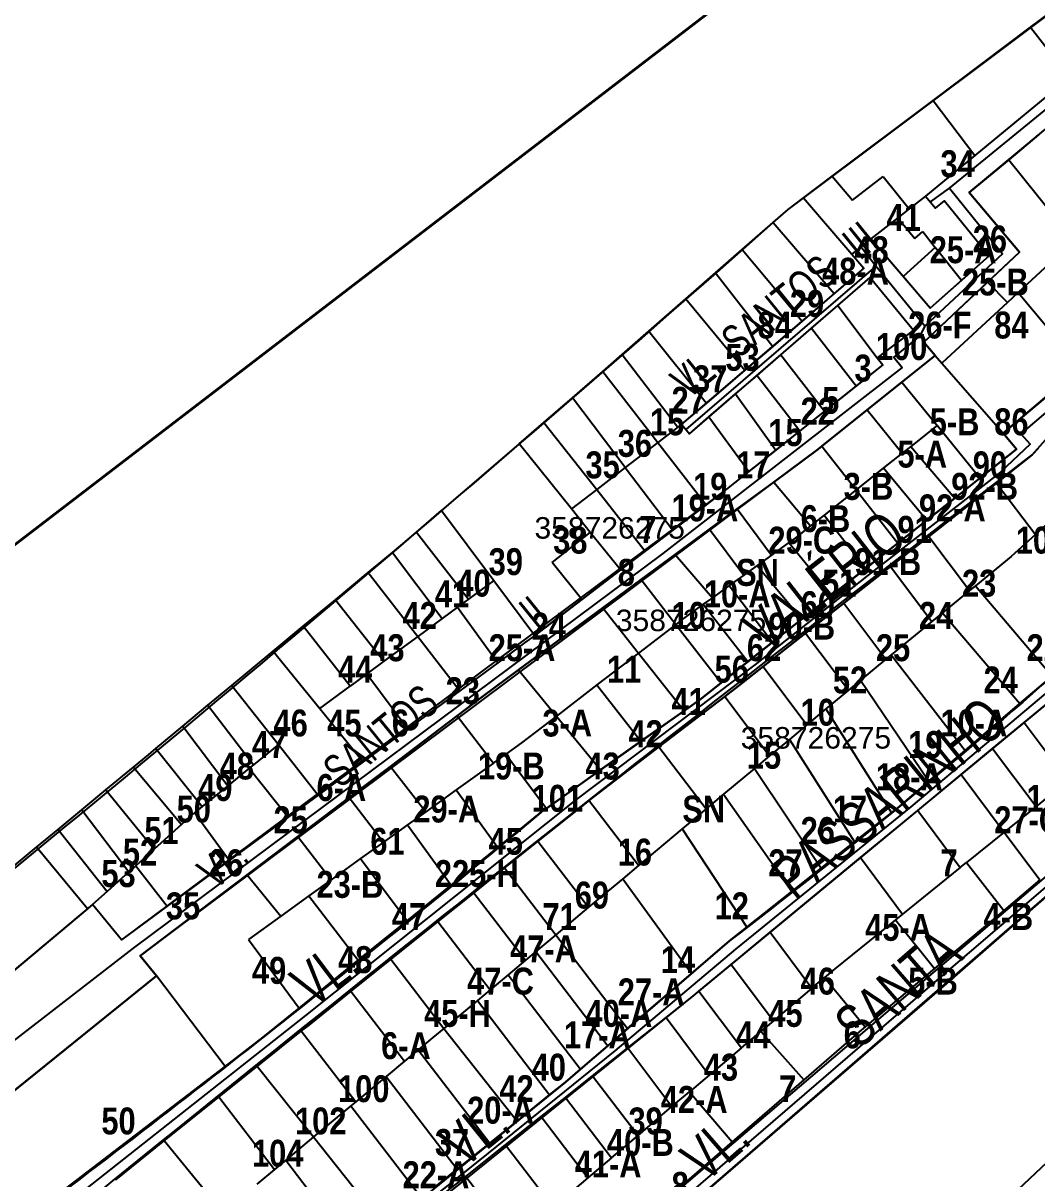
# Model space of a CAD drawing. Extents: x 199665 to 201826, y 4836581 to 4838476.
# Drawn here: x 199740.1 to 199834.4, y 4837286.8 to 4837394.3 of the extents above; entities that cross this region are included whole.
import ezdxf
from ezdxf.enums import TextEntityAlignment as Align

# ---------------------------------------------------------------- set-up
doc = ezdxf.new("R2010")
doc.units = 0
doc.header["$LTSCALE"] = 1.5
doc.header["$MEASUREMENT"] = 0
for name, color, linetype in [('CD-MALHA-LOTES', 40, 'CONTINUOUS'), ('CD_TXT_QUADRA', 7, 'CONTINUOUS'), ('LM-LIM-SETOR-FISCAL', 7, 'CONTINUOUS'), ('RU-QUADRAS', 6, 'CONTINUOUS'), ('SV-EIXO-RUA-PAV', 20, 'CONTINUOUS'), ('SV-RUA-PAVIM-S-GUIA-C-GUIA', 7, 'CONTINUOUS'), ('SV-TXT-RUA-N-PAV-S-GUIA-C-GUIA', 7, 'CONTINUOUS'), ('SV-TXT-RUA-PAV-S-GUIA-C-GUIA', 7, 'CONTINUOUS'), ('Th_NmrPort', 1, 'CONTINUOUS')]:
    doc.layers.add(name, color=color, linetype=linetype)
doc.styles.add('ARIAL', font='ARIAL.TTF')
doc.styles.add('MONOTXT', font='ARIAL.TTF', dxfattribs={"height": 0.2})
doc.styles.get("Standard").update_dxf_attribs({"font": 'swisscbo.ttf'})
doc.linetypes.add('Limite', pattern='A,20,-3,[130,ltypeshp.shx,S=6.35,R=0,X=0,Y=0],-3,20', length=46)

msp = doc.modelspace()

# ---------------------------------------------------------------- linework, layer by layer
at = {"layer": 'CD-MALHA-LOTES', "linetype": 'Continuous'}
for p, q in [((199833.8, 4837393.88), (199836.97, 4837396.26)), ((199824.75, 4837387.08), (199833.8, 4837393.88)), ((199833.8, 4837393.88), (199837.4, 4837389.22)), ((199837.4, 4837389.22), (199828.6, 4837381.96)), ((199815.36, 4837380.03), (199824.75, 4837387.08)), ((199824.75, 4837387.08), (199828.6, 4837381.96)), ((199831.76, 4837381.57), (199834.54, 4837383.88)), ((199828.6, 4837381.96), (199824.03, 4837378.19)), ((199828.09, 4837378.53), (199831.76, 4837381.57)), ((199831.76, 4837381.57), (199835.82, 4837376.5)), ((199812.69, 4837378.02), (199815.36, 4837380.03)), ((199815.36, 4837380.03), (199817.24, 4837377.81)), ((199817.24, 4837377.81), (199820.1, 4837380)), ((199820.1, 4837380), (199822.52, 4837377)), ((199811.25, 4837376.94), (199812.69, 4837378.02)), ((199812.69, 4837378.02), (199817.17, 4837372.8)), ((199824.03, 4837378.19), (199822.52, 4837377)), ((199824.03, 4837378.19), (199824.95, 4837377.06)), ((199824.95, 4837377.06), (199825.79, 4837377.76)), ((199825.79, 4837377.76), (199829.93, 4837372.62)), ((199832.75, 4837372.99), (199828.09, 4837378.53)), ((199809.86, 4837375.73), (199811.25, 4837376.94)), ((199822.52, 4837377), (199821.47, 4837376.18)), ((199807, 4837373.23), (199809.86, 4837375.73)), ((199809.86, 4837375.73), (199815.54, 4837369.12)), ((199821.47, 4837376.18), (199818.96, 4837374.21)), ((199821.47, 4837376.18), (199823.05, 4837374.25)), ((199823.05, 4837374.25), (199823.77, 4837374.9)), ((199823.77, 4837374.9), (199824.93, 4837373.42)), ((199818.96, 4837374.21), (199817.17, 4837372.8)), ((199821.94, 4837370.72), (199818.96, 4837374.21)), ((199824.93, 4837373.42), (199821.94, 4837370.72)), ((199827.37, 4837370.34), (199824.93, 4837373.42)), ((199804.51, 4837371.05), (199807, 4837373.23)), ((199807, 4837373.23), (199812.55, 4837366.55)), ((199817.17, 4837372.8), (199818.3, 4837371.48)), ((199829.93, 4837372.62), (199827.37, 4837370.34)), ((199829.79, 4837370.19), (199832.75, 4837372.99)), ((199836.77, 4837373.04), (199832.64, 4837369.22)), ((199818.3, 4837371.48), (199815.54, 4837369.12)), ((199801.76, 4837368.65), (199804.51, 4837371.05)), ((199804.51, 4837371.05), (199809.83, 4837364.22)), ((199815.87, 4837368.01), (199818.88, 4837370.61)), ((199818.88, 4837370.61), (199822.92, 4837365.73)), ((199824.46, 4837367.76), (199821.94, 4837370.72)), ((199823.86, 4837364.6), (199829.79, 4837370.19)), ((199827.37, 4837370.34), (199824.46, 4837367.76)), ((199829.79, 4837370.19), (199831.65, 4837368.31)), ((199815.54, 4837369.12), (199812.55, 4837366.55)), ((199831.65, 4837368.31), (199832.64, 4837369.22)), ((199832.64, 4837369.22), (199838.45, 4837362.24)), ((199798.32, 4837365.64), (199801.76, 4837368.65)), ((199801.76, 4837368.65), (199807.23, 4837362)), ((199813.44, 4837365.91), (199815.87, 4837368.01)), ((199815.87, 4837368.01), (199819.53, 4837363.14)), ((199831.65, 4837368.31), (199825.54, 4837362.67)), ((199812.55, 4837366.55), (199809.83, 4837364.22)), ((199810.59, 4837363.44), (199813.44, 4837365.91)), ((199813.44, 4837365.91), (199817.59, 4837360.54)), ((199795.83, 4837363.46), (199798.32, 4837365.64)), ((199798.32, 4837365.64), (199803.67, 4837358.94)), ((199822.92, 4837365.73), (199819.53, 4837363.14)), ((199809.83, 4837364.22), (199807.23, 4837362)), ((199824.94, 4837363.36), (199823.86, 4837364.6)), ((199794.02, 4837361.88), (199795.83, 4837363.46)), ((199795.83, 4837363.46), (199801.02, 4837356.71)), ((199808.38, 4837361.52), (199810.59, 4837363.44)), ((199810.59, 4837363.44), (199814.65, 4837358.2)), ((199819.53, 4837363.14), (199820.05, 4837362.5)), ((199821.83, 4837360.88), (199824.94, 4837363.36)), ((199824.94, 4837363.36), (199825.54, 4837362.67)), ((199825.54, 4837362.67), (199831.24, 4837356.16)), ((199791.21, 4837359.42), (199794.02, 4837361.88)), ((199794.02, 4837361.88), (199799.14, 4837355.27)), ((199807.23, 4837362), (199803.67, 4837358.94)), ((199806.37, 4837359.79), (199808.38, 4837361.52)), ((199808.38, 4837361.52), (199812.35, 4837356.36)), ((199820.05, 4837362.5), (199817.59, 4837360.54)), ((199838.45, 4837362.24), (199831.24, 4837356.16)), ((199817.59, 4837360.54), (199814.65, 4837358.2)), ((199818.62, 4837358.31), (199821.83, 4837360.88)), ((199821.83, 4837360.88), (199825.1, 4837356.86)), ((199788.56, 4837357.14), (199791.21, 4837359.42)), ((199796.12, 4837352.96), (199791.21, 4837359.42)), ((199803.9, 4837357.65), (199806.37, 4837359.79)), ((199806.37, 4837359.79), (199810.11, 4837354.58)), ((199803.67, 4837358.94), (199801.36, 4837356.97)), ((199814.4, 4837354.93), (199818.62, 4837358.31)), ((199818.62, 4837358.31), (199821.87, 4837354.3)), ((199802.1, 4837356.09), (199803.9, 4837357.65)), ((199803.9, 4837357.65), (199807.61, 4837352.59)), ((199814.65, 4837358.2), (199812.35, 4837356.36)), ((199786.26, 4837355.16), (199788.56, 4837357.14)), ((199788.56, 4837357.14), (199793.46, 4837350.92)), ((199801.02, 4837356.71), (199799.14, 4837355.27)), ((199801.36, 4837356.97), (199801.02, 4837356.71)), ((199801.36, 4837356.97), (199802.1, 4837356.09)), ((199812.35, 4837356.36), (199810.11, 4837354.58)), ((199825.1, 4837356.86), (199822.65, 4837354.92)), ((199829.08, 4837351.95), (199825.1, 4837356.86)), ((199831.24, 4837356.16), (199832.5, 4837354.65)), ((199786.26, 4837355.16), (199779.05, 4837348.96)), ((199791.11, 4837349.12), (199786.26, 4837355.16)), ((199799.14, 4837355.27), (199796.12, 4837352.96)), ((199799.14, 4837355.27), (199803.63, 4837349.48)), ((199810.11, 4837354.58), (199807.61, 4837352.59)), ((199809.92, 4837351.6), (199814.05, 4837354.65)), ((199814.05, 4837354.65), (199814.4, 4837354.93)), ((199814.4, 4837354.93), (199817.57, 4837350.88)), ((199821.87, 4837354.3), (199820.12, 4837352.91)), ((199822.65, 4837354.92), (199821.87, 4837354.3)), ((199822.65, 4837354.92), (199826.74, 4837350.1)), ((199832.5, 4837354.65), (199829.08, 4837351.95)), ((199830.64, 4837351.51), (199833.95, 4837354.12)), ((199833.95, 4837354.12), (199834.5, 4837354.73)), ((199796.12, 4837352.96), (199793.46, 4837350.92)), ((199796.12, 4837352.96), (199800.54, 4837347.13)), ((199820.12, 4837352.91), (199817.57, 4837350.88)), ((199820.12, 4837352.91), (199824.14, 4837348.05)), ((199807.61, 4837352.59), (199805.53, 4837350.93)), ((199829.08, 4837351.95), (199826.74, 4837350.1)), ((199793.46, 4837350.92), (199791.11, 4837349.12)), ((199793.46, 4837350.92), (199797.98, 4837345.18)), ((199805.53, 4837350.93), (199803.63, 4837349.48)), ((199806.52, 4837349.1), (199809.92, 4837351.6)), ((199809.92, 4837351.6), (199813.33, 4837347.52)), ((199817.57, 4837350.88), (199814.61, 4837348.53)), ((199817.57, 4837350.88), (199821.46, 4837345.93)), ((199824.33, 4837346.55), (199830.64, 4837351.51)), ((199830.64, 4837351.51), (199834.24, 4837346.74)), ((199826.74, 4837350.1), (199824.14, 4837348.05)), ((199776.71, 4837346.94), (199779.05, 4837348.96)), ((199779.05, 4837348.96), (199783.9, 4837342.45)), ((199792.87, 4837346.92), (199791.11, 4837349.12)), ((199803.63, 4837349.48), (199800.54, 4837347.13)), ((199803.95, 4837347.21), (199806.52, 4837349.1)), ((199806.52, 4837349.1), (199809.71, 4837344.8)), ((199813.33, 4837347.52), (199811.9, 4837346.38)), ((199814.61, 4837348.53), (199813.33, 4837347.52)), ((199814.61, 4837348.53), (199818.49, 4837343.58)), ((199824.14, 4837348.05), (199821.46, 4837345.93)), ((199834.24, 4837346.74), (199835.37, 4837347.74)), ((199775.27, 4837345.7), (199776.71, 4837346.94)), ((199776.71, 4837346.94), (199781.55, 4837340.72)), ((199789.32, 4837344.12), (199792.87, 4837346.92)), ((199795.68, 4837343.43), (199792.87, 4837346.92)), ((199800.54, 4837347.13), (199797.98, 4837345.18)), ((199800.77, 4837344.87), (199803.95, 4837347.21)), ((199803.95, 4837347.21), (199807.15, 4837342.96)), ((199820.76, 4837343.74), (199824.33, 4837346.55)), ((199824.33, 4837346.55), (199828.12, 4837341.52)), ((199834.24, 4837346.74), (199831.98, 4837344.69)), ((199774.48, 4837345.05), (199775.27, 4837345.7)), ((199811.32, 4837345.97), (199809.71, 4837344.8)), ((199811.9, 4837346.38), (199811.32, 4837345.97)), ((199811.32, 4837345.97), (199815.32, 4837341.08)), ((199821.46, 4837345.93), (199818.49, 4837343.58)), ((199772.23, 4837343.18), (199774.48, 4837345.05)), ((199774.48, 4837345.05), (199779.11, 4837338.93)), ((199797.98, 4837345.18), (199795.68, 4837343.43)), ((199797.6, 4837342.53), (199800.77, 4837344.87)), ((199800.77, 4837344.87), (199804.23, 4837340.85)), ((199809.71, 4837344.8), (199808.38, 4837343.84)), ((199831.98, 4837344.69), (199828.66, 4837341.96)), ((199792.07, 4837340.67), (199789.32, 4837344.12)), ((199795.68, 4837343.43), (199792.07, 4837340.67)), ((199808.38, 4837343.84), (199807.15, 4837342.96)), ((199808.38, 4837343.84), (199812.52, 4837338.86)), ((199818.49, 4837343.58), (199815.32, 4837341.08)), ((199816.43, 4837340.34), (199820.76, 4837343.74)), ((199820.76, 4837343.74), (199824.61, 4837338.63)), ((199769.19, 4837340.66), (199772.23, 4837343.18)), ((199772.23, 4837343.18), (199776.83, 4837337.25)), ((199783.9, 4837342.45), (199781.55, 4837340.72)), ((199783.9, 4837342.45), (199787.71, 4837337.35)), ((199794.03, 4837339.9), (199797.6, 4837342.53)), ((199797.6, 4837342.53), (199800.83, 4837338.37)), ((199807.15, 4837342.96), (199805.79, 4837341.98)), ((199805.79, 4837341.98), (199804.23, 4837340.85)), ((199805.79, 4837341.98), (199809.81, 4837336.72)), ((199815.32, 4837341.08), (199812.52, 4837338.86)), ((199828.12, 4837341.52), (199825.6, 4837339.45)), ((199828.66, 4837341.96), (199828.12, 4837341.52)), ((199828.66, 4837341.96), (199835.42, 4837333.98)), ((199766.19, 4837338.19), (199769.19, 4837340.66)), ((199769.19, 4837340.66), (199773.69, 4837334.94)), ((199781.55, 4837340.72), (199780.53, 4837339.97)), ((199787.71, 4837337.35), (199792.07, 4837340.67)), ((199803.37, 4837340.24), (199801.44, 4837338.85)), ((199804.23, 4837340.85), (199803.37, 4837340.24)), ((199803.37, 4837340.24), (199807.52, 4837334.92)), ((199812.87, 4837337.54), (199816.43, 4837340.34)), ((199816.43, 4837340.34), (199820.35, 4837335.13)), ((199779.11, 4837338.93), (199776.83, 4837337.25)), ((199780.53, 4837339.97), (199779.11, 4837338.93)), ((199780.53, 4837339.97), (199784.26, 4837334.79)), ((199786.2, 4837334.13), (199794.03, 4837339.9)), ((199794.03, 4837339.9), (199797.35, 4837335.7)), ((199825.6, 4837339.45), (199824.61, 4837338.63)), ((199825.6, 4837339.45), (199832.8, 4837331)), ((199763.4, 4837335.88), (199766.19, 4837338.19)), ((199770.56, 4837332.64), (199766.19, 4837338.19)), ((199800.83, 4837338.37), (199797.35, 4837335.7)), ((199801.44, 4837338.85), (199800.83, 4837338.37)), ((199800.83, 4837338.37), (199805.04, 4837332.95)), ((199812.52, 4837338.86), (199809.81, 4837336.72)), ((199824.61, 4837338.63), (199820.84, 4837335.53)), ((199776.83, 4837337.25), (199773.69, 4837334.94)), ((199776.83, 4837337.25), (199780.74, 4837332.2)), ((199787.71, 4837337.35), (199786.76, 4837336.64)), ((199808.93, 4837334.45), (199812.87, 4837337.54)), ((199812.87, 4837337.54), (199816.86, 4837332.25)), ((199759.56, 4837332.69), (199763.4, 4837335.88)), ((199763.4, 4837335.88), (199767.73, 4837330.55)), ((199786.76, 4837336.64), (199784.26, 4837334.79)), ((199797.35, 4837335.7), (199793.49, 4837332.74)), ((199797.35, 4837335.7), (199801.58, 4837330.34)), ((199809.81, 4837336.72), (199807.52, 4837334.92)), ((199773.69, 4837334.94), (199772.09, 4837333.76)), ((199784.26, 4837334.79), (199780.74, 4837332.2)), ((199807.52, 4837334.92), (199805.04, 4837332.95)), ((199820.35, 4837335.13), (199818, 4837333.19)), ((199820.84, 4837335.53), (199820.35, 4837335.13)), ((199820.84, 4837335.53), (199827.7, 4837326.64)), ((199772.09, 4837333.76), (199770.56, 4837332.64)), ((199772.09, 4837333.76), (199775.92, 4837328.65)), ((199782.82, 4837331.64), (199786.2, 4837334.13)), ((199786.2, 4837334.13), (199789.72, 4837329.84)), ((199806.62, 4837332.63), (199808.93, 4837334.45)), ((199808.93, 4837334.45), (199813, 4837329.04)), ((199835.79, 4837333.55), (199832.8, 4837331)), ((199757.33, 4837330.85), (199759.56, 4837332.69)), ((199759.56, 4837332.69), (199763.87, 4837327.2)), ((199767.73, 4837330.55), (199770.56, 4837332.64)), ((199793.49, 4837332.74), (199789.72, 4837329.84)), ((199793.49, 4837332.74), (199797.57, 4837327.5)), ((199805.04, 4837332.95), (199803.08, 4837331.4)), ((199805.36, 4837331.67), (199806.62, 4837332.63)), ((199818, 4837333.19), (199816.86, 4837332.25)), ((199818, 4837333.19), (199824.35, 4837323.78)), ((199780.74, 4837332.2), (199775.92, 4837328.65)), ((199780.5, 4837329.88), (199782.82, 4837331.64)), ((199799.23, 4837326.97), (199805.36, 4837331.67)), ((199803.08, 4837331.4), (199801.58, 4837330.34)), ((199805.36, 4837331.67), (199809.53, 4837326.14)), ((199816.86, 4837332.25), (199815.62, 4837331.23)), ((199754.99, 4837328.9), (199757.33, 4837330.85)), ((199757.33, 4837330.85), (199761.57, 4837325.32)), ((199767.73, 4837330.55), (199771.76, 4837325.59)), ((199801.58, 4837330.34), (199797.57, 4837327.5)), ((199814.76, 4837330.52), (199813, 4837329.04)), ((199815.62, 4837331.23), (199814.76, 4837330.52)), ((199814.76, 4837330.52), (199820.86, 4837320.84)), ((199832.8, 4837331), (199827.7, 4837326.64)), ((199833.19, 4837329.24), (199835.65, 4837331.26)), ((199774.28, 4837325.17), (199780.5, 4837329.88)), ((199780.5, 4837329.88), (199783.87, 4837325.47)), ((199789.72, 4837329.84), (199786.48, 4837327.35)), ((199789.72, 4837329.84), (199793.83, 4837324.84)), ((199830.27, 4837326.84), (199833.19, 4837329.24)), ((199833.19, 4837329.24), (199837.24, 4837323.83)), ((199752.47, 4837326.82), (199754.99, 4837328.9)), ((199754.99, 4837328.9), (199759.17, 4837323.37)), ((199775.92, 4837328.65), (199771.76, 4837325.59)), ((199813, 4837329.04), (199811.37, 4837327.68)), ((199763.87, 4837327.2), (199761.57, 4837325.32)), ((199763.87, 4837327.2), (199767.56, 4837322.49)), ((199786.48, 4837327.35), (199785.01, 4837326.29)), ((199797.57, 4837327.5), (199793.83, 4837324.84)), ((199811.37, 4837327.68), (199809.53, 4837326.14)), ((199811.37, 4837327.68), (199817.43, 4837318.14)), ((199750.39, 4837325.1), (199751.79, 4837326.25)), ((199751.79, 4837326.25), (199752.47, 4837326.82)), ((199752.47, 4837326.82), (199756.8, 4837321.43)), ((199783.87, 4837325.47), (199785.01, 4837326.29)), ((199785.01, 4837326.29), (199788.79, 4837321.26)), ((199792.72, 4837321.99), (199799.23, 4837326.97)), ((199799.23, 4837326.97), (199803.64, 4837321.22)), ((199809.53, 4837326.14), (199808.12, 4837324.96)), ((199827.7, 4837326.64), (199824.35, 4837323.78)), ((199827.33, 4837324.41), (199829.35, 4837326.08)), ((199829.35, 4837326.08), (199830.27, 4837326.84)), ((199830.27, 4837326.84), (199834.3, 4837321.45)), ((199747.84, 4837322.99), (199750.39, 4837325.1)), ((199750.39, 4837325.1), (199754.88, 4837319.77)), ((199761.16, 4837324.99), (199759.17, 4837323.37)), ((199761.57, 4837325.32), (199761.16, 4837324.99)), ((199761.16, 4837324.99), (199764.79, 4837320.45)), ((199771.76, 4837325.59), (199767.56, 4837322.49)), ((199770.44, 4837322.26), (199774.28, 4837325.17)), ((199774.28, 4837325.17), (199777.58, 4837320.95)), ((199783.87, 4837325.47), (199780.41, 4837322.99)), ((199808.12, 4837324.96), (199805.26, 4837322.57)), ((199808.12, 4837324.96), (199814.34, 4837315.69)), ((199793.83, 4837324.84), (199788.79, 4837321.26)), ((199823.3, 4837321.07), (199827.33, 4837324.41)), ((199827.33, 4837324.41), (199831.34, 4837319.05)), ((199745.61, 4837321.14), (199747.84, 4837322.99)), ((199747.84, 4837322.99), (199752.32, 4837317.46)), ((199759.17, 4837323.37), (199756.8, 4837321.43)), ((199780.41, 4837322.99), (199777.58, 4837320.95)), ((199780.41, 4837322.99), (199784.26, 4837317.62)), ((199824.35, 4837323.78), (199821.61, 4837321.44)), ((199836.56, 4837323.27), (199834.3, 4837321.45)), ((199767.56, 4837322.49), (199764.79, 4837320.45)), ((199765.68, 4837318.65), (199770.44, 4837322.26)), ((199770.44, 4837322.26), (199773.66, 4837318.13)), ((199787.99, 4837318.2), (199792.72, 4837321.99)), ((199797.35, 4837315.96), (199792.72, 4837321.99)), ((199805.26, 4837322.57), (199803.64, 4837321.22)), ((199805.26, 4837322.57), (199811.59, 4837313.52)), ((199743.4, 4837319.31), (199745.61, 4837321.14)), ((199745.61, 4837321.14), (199749.97, 4837315.35)), ((199756.09, 4837320.86), (199754.88, 4837319.77)), ((199756.8, 4837321.43), (199756.09, 4837320.86)), ((199759.3, 4837316.41), (199756.09, 4837320.86)), ((199777.58, 4837320.95), (199775.87, 4837319.72)), ((199788.49, 4837321.05), (199784.26, 4837317.62)), ((199788.79, 4837321.26), (199788.49, 4837321.05)), ((199803.64, 4837321.22), (199801.42, 4837319.36)), ((199820.86, 4837320.84), (199817.43, 4837318.14)), ((199817.98, 4837316.68), (199823.3, 4837321.07)), ((199821.61, 4837321.44), (199820.86, 4837320.84)), ((199823.3, 4837321.07), (199827.26, 4837315.76)), ((199834.3, 4837321.45), (199831.34, 4837319.05)), ((199754.88, 4837319.77), (199752.32, 4837317.46)), ((199764.79, 4837320.45), (199759.3, 4837316.41)), ((199775.87, 4837319.72), (199773.66, 4837318.13)), ((199775.87, 4837319.72), (199779.92, 4837314.12)), ((199741.4, 4837317.65), (199743.4, 4837319.31)), ((199743.4, 4837319.31), (199747.95, 4837313.53)), ((199760.97, 4837315.08), (199765.68, 4837318.65)), ((199765.68, 4837318.65), (199768.78, 4837314.62)), ((199801.42, 4837319.36), (199797.35, 4837315.96)), ((199801.42, 4837319.36), (199807.41, 4837310.22)), ((199831.34, 4837319.05), (199827.85, 4837316.24)), ((199831.34, 4837319.05), (199834.66, 4837314.61)), ((199721.09, 4837300.85), (199741.4, 4837317.65)), ((199746.13, 4837311.92), (199741.4, 4837317.65)), ((199752.32, 4837317.46), (199750.62, 4837315.93)), ((199773.66, 4837318.13), (199771.52, 4837316.59)), ((199784.26, 4837317.62), (199779.92, 4837314.12)), ((199784.9, 4837315.72), (199787.99, 4837318.2)), ((199787.99, 4837318.2), (199792.71, 4837312.07)), ((199817.43, 4837318.14), (199814.34, 4837315.69)), ((199759.3, 4837316.41), (199753.54, 4837312.17)), ((199771.52, 4837316.59), (199768.78, 4837314.62)), ((199771.52, 4837316.59), (199775.83, 4837310.8)), ((199809.59, 4837309.74), (199817.98, 4837316.68)), ((199817.98, 4837316.68), (199821.9, 4837311.43)), ((199749.97, 4837315.35), (199747.95, 4837313.53)), ((199750.62, 4837315.93), (199749.97, 4837315.35)), ((199750.62, 4837315.93), (199753.54, 4837312.17)), ((199782.04, 4837313.42), (199784.9, 4837315.72)), ((199784.9, 4837315.72), (199789.66, 4837309.52)), ((199797.35, 4837315.96), (199795.88, 4837314.72)), ((199814.34, 4837315.69), (199811.59, 4837313.52)), ((199827.26, 4837315.76), (199821.9, 4837311.43)), ((199825.75, 4837304.77), (199838.13, 4837315.57)), ((199827.26, 4837315.76), (199827.85, 4837316.24)), ((199827.85, 4837316.24), (199831.3, 4837311.78)), ((199751.02, 4837307.54), (199760.97, 4837315.08)), ((199760.97, 4837315.08), (199764.09, 4837311.25)), ((199768.78, 4837314.62), (199766.71, 4837313.13)), ((199795.88, 4837314.72), (199794.49, 4837313.56)), ((199795.88, 4837314.72), (199802.29, 4837305.92)), ((199834.66, 4837314.61), (199831.3, 4837311.78)), ((199747.95, 4837313.53), (199746.59, 4837312.31)), ((199766.71, 4837313.13), (199764.09, 4837311.25)), ((199766.71, 4837313.13), (199771.3, 4837307.14)), ((199779.92, 4837314.12), (199775.83, 4837310.8)), ((199778.69, 4837310.74), (199782.04, 4837313.42)), ((199782.04, 4837313.42), (199786.85, 4837307.16)), ((199794.49, 4837313.56), (199792.71, 4837312.07)), ((199811.59, 4837313.52), (199807.41, 4837310.22)), ((199746.59, 4837312.31), (199746.13, 4837311.92)), ((199749.29, 4837309.03), (199746.59, 4837312.31)), ((199753.54, 4837312.17), (199749.29, 4837309.03)), ((199792.71, 4837312.07), (199789.66, 4837309.52)), ((199746.13, 4837311.92), (199725.53, 4837294.68)), ((199764.09, 4837311.25), (199761.08, 4837309.08)), ((199821.9, 4837311.43), (199821.25, 4837310.91)), ((199831.3, 4837311.78), (199824.86, 4837306.36)), ((199775.83, 4837310.8), (199771.3, 4837307.14)), ((199774.32, 4837307.24), (199778.69, 4837310.74)), ((199778.69, 4837310.74), (199783.55, 4837304.4)), ((199807.41, 4837310.22), (199805.82, 4837308.96)), ((199821.25, 4837310.91), (199815.6, 4837306.35)), ((199821.25, 4837310.91), (199824.86, 4837306.36)), ((199761.08, 4837309.08), (199765.82, 4837302.69)), ((199789.66, 4837309.52), (199787.79, 4837307.96)), ((199789.66, 4837309.52), (199796.34, 4837300.79)), ((199805.82, 4837308.96), (199802.29, 4837305.92)), ((199805.97, 4837306.75), (199809.59, 4837309.74)), ((199809.59, 4837309.74), (199813.47, 4837304.55)), ((199787.79, 4837307.96), (199786.85, 4837307.16)), ((199787.79, 4837307.96), (199794.5, 4837299.2)), ((199752.53, 4837305.7), (199751.02, 4837307.54)), ((199771.3, 4837307.14), (199765.82, 4837302.69)), ((199770.6, 4837304.26), (199774.32, 4837307.24)), ((199774.32, 4837307.24), (199779.26, 4837300.81)), ((199786.85, 4837307.16), (199785.22, 4837305.8)), ((199802.97, 4837304.27), (199805.97, 4837306.75)), ((199805.97, 4837306.75), (199809.89, 4837301.51)), ((199730.18, 4837287.67), (199752.53, 4837305.7)), ((199758.93, 4837297.27), (199752.53, 4837305.7)), ((199785.22, 4837305.8), (199783.55, 4837304.4)), ((199785.22, 4837305.8), (199791.95, 4837297.01)), ((199802.29, 4837305.92), (199796.34, 4837300.79)), ((199815.6, 4837306.35), (199814.64, 4837305.53)), ((199824.86, 4837306.36), (199818.43, 4837300.96)), ((199793.81, 4837277.18), (199825.75, 4837304.77)), ((199813.47, 4837304.55), (199809.89, 4837301.51)), ((199813.47, 4837304.55), (199814.64, 4837305.53)), ((199814.64, 4837305.53), (199818.43, 4837300.96)), ((199765.99, 4837300.57), (199770.6, 4837304.26)), ((199770.6, 4837304.26), (199775.6, 4837297.76)), ((199783.55, 4837304.4), (199782.37, 4837303.41)), ((199799.92, 4837301.83), (199802.5, 4837303.88)), ((199802.5, 4837303.88), (199802.97, 4837304.27)), ((199802.97, 4837304.27), (199806.92, 4837298.99)), ((199765.82, 4837302.69), (199762.47, 4837299.99)), ((199782.37, 4837303.41), (199779.26, 4837300.81)), ((199782.37, 4837303.41), (199789.09, 4837294.63)), ((199796.37, 4837299.01), (199799.92, 4837301.83)), ((199799.92, 4837301.83), (199803.93, 4837296.46)), ((199809.89, 4837301.51), (199808.71, 4837300.51)), ((199761.89, 4837297.28), (199765.99, 4837300.57)), ((199765.99, 4837300.57), (199771.06, 4837293.98)), ((199779.26, 4837300.81), (199778.23, 4837299.95)), ((199779.26, 4837300.81), (199786.06, 4837292.19)), ((199796.34, 4837300.79), (199794.5, 4837299.2)), ((199806.92, 4837298.99), (199808.71, 4837300.51)), ((199808.71, 4837300.51), (199812.71, 4837296.02)), ((199817.87, 4837300.49), (199812.71, 4837296.02)), ((199818.43, 4837300.96), (199817.87, 4837300.49)), ((199762.47, 4837299.99), (199758.93, 4837297.27)), ((199778.23, 4837299.95), (199776.88, 4837298.82)), ((199794.5, 4837299.2), (199791.95, 4837297.01)), ((199776.88, 4837298.82), (199775.6, 4837297.76)), ((199776.88, 4837298.82), (199783.52, 4837290.14)), ((199793.07, 4837296.39), (199796.37, 4837299.01)), ((199796.37, 4837299.01), (199800.46, 4837293.53)), ((199806.92, 4837298.99), (199803.93, 4837296.46)), ((199758.93, 4837297.27), (199736.28, 4837279.93)), ((199758.35, 4837294.44), (199761.89, 4837297.28)), ((199761.89, 4837297.28), (199767.13, 4837290.71)), ((199775.6, 4837297.76), (199773.89, 4837296.34)), ((199791.95, 4837297.01), (199790.57, 4837295.82)), ((199773.89, 4837296.34), (199771.06, 4837293.98)), ((199773.89, 4837296.34), (199780.5, 4837287.71)), ((199790.55, 4837294.38), (199793.07, 4837296.39)), ((199793.07, 4837296.39), (199797.31, 4837290.85)), ((199803.93, 4837296.46), (199802.09, 4837294.91)), ((199812.71, 4837296.02), (199806.05, 4837290.25)), ((199790.57, 4837295.82), (199789.09, 4837294.63)), ((199800.46, 4837293.53), (199802.09, 4837294.91)), ((199802.09, 4837294.91), (199806.05, 4837290.25)), ((199753.27, 4837290.37), (199758.35, 4837294.44)), ((199758.35, 4837294.44), (199763.52, 4837287.7)), ((199771.06, 4837293.98), (199770.62, 4837293.61)), ((199789.09, 4837294.63), (199786.06, 4837292.19)), ((199788.29, 4837292.6), (199790.55, 4837294.38)), ((199790.55, 4837294.38), (199794.85, 4837288.77)), ((199770.62, 4837293.61), (199767.13, 4837290.71)), ((199770.62, 4837293.61), (199777.18, 4837285.04)), ((199840.09, 4837292.88), (199786.59, 4837242.39)), ((199797.31, 4837290.85), (199800.46, 4837293.53)), ((199786.06, 4837292.19), (199783.52, 4837290.14)), ((199784.99, 4837289.98), (199788.29, 4837292.6)), ((199788.29, 4837292.6), (199792.65, 4837286.91)), ((199767.13, 4837290.71), (199764.56, 4837288.56)), ((199767.13, 4837290.71), (199773.8, 4837282.33)), ((199794.85, 4837288.77), (199797.31, 4837290.85)), ((199748.72, 4837286.72), (199753.27, 4837290.37)), ((199753.27, 4837290.37), (199758.73, 4837283.71)), ((199783.52, 4837290.14), (199780.5, 4837287.71)), ((199781.3, 4837287.04), (199784.99, 4837289.98)), ((199784.99, 4837289.98), (199789.43, 4837284.19)), ((199806.05, 4837290.25), (199792.69, 4837278.67)), ((199764.56, 4837288.56), (199763.52, 4837287.7)), ((199764.56, 4837288.56), (199771.03, 4837280.11)), ((199794.85, 4837288.77), (199792.65, 4837286.91)), ((199763.52, 4837287.7), (199761.86, 4837286.32)), ((199780.5, 4837287.71), (199778.46, 4837286.07)), ((199778.71, 4837284.99), (199781.3, 4837287.04)), ((199781.3, 4837287.04), (199785.84, 4837281.13)), ((199792.65, 4837286.91), (199789.43, 4837284.19))]:
    msp.add_line(p, q, dxfattribs=at)
at = {"layer": 'LM-LIM-SETOR-FISCAL', "linetype": 'Limite', "ltscale": 0.1, "const_width": 0.25}
msp.add_lwpolyline([(199927.32, 4837540.48), (199954.05, 4837517.76), (199922.3, 4837493.75), (199898.27, 4837475.85), (199869.06, 4837452.76), (199852.76, 4837439.57), (199828.21, 4837420.87), (199825.09, 4837424.8), (199820.56, 4837422.2), (199827.28, 4837413.19), (199664.78, 4837288.57), (199667.09, 4837286.59), (199683.35, 4837276.52), (199716.19, 4837253.33), (199750.96, 4837229.19), (199768.78, 4837217.56), (199787.07, 4837204.24), (199861, 4837164.59), (199908.88, 4837133.7)], dxfattribs=at)
at = {"layer": 'RU-QUADRAS', "color": 6, "linetype": 'Continuous'}
for points in [[(199721.09, 4837300.85, 0.01177), (199811.25, 4837376.94), (199842.54, 4837400.39), (199845.91, 4837396.23), (199824.03, 4837378.19), (199824.95, 4837377.06), (199825.79, 4837377.76), (199829.93, 4837372.62), (199824.46, 4837367.76), (199818.96, 4837374.21), (199817.17, 4837372.8), (199818.3, 4837371.48), (199801.36, 4837356.97), (199802.1, 4837356.09), (199818.88, 4837370.61), (199822.92, 4837365.73), (199819.53, 4837363.14), (199820.05, 4837362.5), (199805.53, 4837350.93), (199749.29, 4837309.03), (199746.59, 4837312.31), (199725.53, 4837294.68)], [(199730.18, 4837287.67), (199752.53, 4837305.7), (199751.02, 4837307.54), (199814.05, 4837354.65), (199824.94, 4837363.36), (199823.86, 4837364.6), (199832.75, 4837372.99), (199828.09, 4837378.53), (199846.69, 4837393.97), (199850.47, 4837389.79), (199851.48, 4837390.71), (199859.91, 4837381.39), (199852.91, 4837375.58), (199853.51, 4837374.96), (199831.24, 4837356.16), (199832.5, 4837354.65), (199803.08, 4837331.4), (199788.49, 4837321.05, -0.013404), (199736.28, 4837279.93)], [(199721.75, 4837252.45), (199745.04, 4837272.31), (199739.78, 4837279.55, -0.006886), (199833.95, 4837354.12), (199842.4, 4837363.65), (199857.52, 4837377.64), (199861.46, 4837372.73), (199862.34, 4837373.46), (199866.07, 4837369.99), (199851, 4837353.27), (199851.42, 4837352.91), (199840.84, 4837341.16), (199841.61, 4837340.23), (199835.42, 4837333.98), (199835.79, 4837333.55, -0.018992), (199805.82, 4837308.96), (199790.57, 4837295.82), (199727.24, 4837244.52)]]:
    msp.add_lwpolyline(points, format="xyb", close=True, dxfattribs=at)
at = {"layer": 'RU-QUADRAS', "linetype": 'Continuous'}
msp.add_lwpolyline([(199727.92, 4837243.81), (199802.5, 4837303.88), (199846.78, 4837340.42), (199844.63, 4837342.87), (199867.58, 4837370.06), (199875.14, 4837362.94), (199851.59, 4837335.56), (199854.46, 4837336.25), (199875.81, 4837361.22), (199889.99, 4837347.54), (199859.83, 4837314.55), (199850.28, 4837304.89), (199839.25, 4837316.77), (199857.95, 4837332.28), (199856.92, 4837333.46), (199792.69, 4837278.67)], dxfattribs=at)
msp.add_lwpolyline([(199793.81, 4837277.18), (199838.13, 4837315.57), (199850.48, 4837302.69), (199840.09, 4837292.88), (199842.37, 4837290.35), (199864.66, 4837312.94), (199872.11, 4837318.04), (199877.69, 4837312.16), (199876.36, 4837310.84), (199884.61, 4837303.2), (199875.44, 4837292.73), (199816.12, 4837224.22, -0.041248)], format="xyb", dxfattribs=at)
at = {"layer": 'SV-EIXO-RUA-PAV'}
for points in [[(199824.48, 4837377.64), (199826.25, 4837378.92), (199846.89, 4837395.77), (199848.17, 4837395.85), (199861.75, 4837382.07), (199862.58, 4837377.93), (199868.23, 4837371.93), (199876.7, 4837363.9), (199895.3, 4837345.22)], [(199861.75, 4837382.07), (199853.83, 4837375.46), (199854.13, 4837375.1), (199849.26, 4837370.7), (199839.23, 4837361.51), (199832.9, 4837356.09), (199833.75, 4837355.13), (199831.01, 4837352.53), (199818.71, 4837342.95), (199808.16, 4837334.61), (199791.52, 4837322.05), (199766.4, 4837302), (199737.83, 4837279.47)], [(199826.25, 4837378.92), (199831.19, 4837372.83), (199823.95, 4837366.11), (199819.4, 4837371.68), (199818.01, 4837373.46)], [(199868.23, 4837371.93), (199851.92, 4837352.54), (199844.39, 4837343.69), (199842.81, 4837341.48), (199844.11, 4837340.04), (199836.35, 4837332.94), (199822.67, 4837321.4), (199806.37, 4837308.17), (199795.16, 4837298.72), (199782.58, 4837288.55), (199769.35, 4837278.02), (199736.82, 4837251.52), (199727.43, 4837244.03)], [(199819.4, 4837371.68), (199801.74, 4837356.49)], [(199823.95, 4837366.11), (199823.51, 4837365.2), (199821.08, 4837363.2), (199821.86, 4837362.26), (199799.62, 4837344.96), (199750.38, 4837308.26), (199728.52, 4837291.39)], [(199857.47, 4837332.88), (199838.16, 4837316.49), (199825.5, 4837305.65), (199793.26, 4837277.86)]]:
    msp.add_lwpolyline(points, dxfattribs=at)
at = {"layer": 'SV-RUA-PAVIM-S-GUIA-C-GUIA'}
for points in [[(199837.4, 4837389.22), (199828.6, 4837381.96), (199824.03, 4837378.19), (199824.95, 4837377.06), (199825.79, 4837377.76), (199829.93, 4837372.62), (199827.37, 4837370.34), (199824.46, 4837367.76), (199821.94, 4837370.72), (199818.96, 4837374.21), (199817.17, 4837372.8), (199818.3, 4837371.48), (199815.54, 4837369.12), (199812.55, 4837366.55), (199809.83, 4837364.22), (199807.23, 4837362), (199803.67, 4837358.94), (199801.36, 4837356.97), (199802.1, 4837356.09), (199803.9, 4837357.65), (199806.37, 4837359.79), (199808.38, 4837361.52), (199810.59, 4837363.44), (199813.44, 4837365.91), (199815.87, 4837368.01), (199818.88, 4837370.61), (199822.92, 4837365.73), (199819.53, 4837363.14), (199820.05, 4837362.5), (199817.59, 4837360.54), (199814.65, 4837358.2), (199812.35, 4837356.36), (199810.11, 4837354.58), (199807.61, 4837352.59), (199805.53, 4837350.93), (199803.63, 4837349.48), (199800.54, 4837347.13), (199797.98, 4837345.18), (199795.68, 4837343.43), (199792.07, 4837340.67), (199787.71, 4837337.35), (199786.76, 4837336.64), (199784.26, 4837334.79), (199780.74, 4837332.2), (199775.92, 4837328.65), (199771.76, 4837325.59), (199767.56, 4837322.49), (199764.79, 4837320.45), (199759.3, 4837316.41), (199753.54, 4837312.17), (199749.29, 4837309.03), (199746.59, 4837312.31), (199746.13, 4837311.92), (199725.53, 4837294.68)], [(199834.54, 4837383.88), (199831.76, 4837381.57), (199828.09, 4837378.53), (199832.75, 4837372.99), (199829.79, 4837370.19), (199823.86, 4837364.6), (199824.94, 4837363.36), (199821.83, 4837360.88), (199818.62, 4837358.31), (199814.4, 4837354.93), (199814.05, 4837354.65), (199809.92, 4837351.6), (199806.52, 4837349.1), (199803.95, 4837347.21), (199800.77, 4837344.87), (199797.6, 4837342.53), (199794.03, 4837339.9), (199786.2, 4837334.13), (199782.82, 4837331.64), (199780.5, 4837329.88), (199774.28, 4837325.17), (199770.44, 4837322.26), (199765.68, 4837318.65), (199760.97, 4837315.08), (199751.02, 4837307.54), (199752.53, 4837305.7), (199730.18, 4837287.67)], [(199832.5, 4837354.65), (199831.24, 4837356.16), (199838.45, 4837362.24)], [(199736.28, 4837279.93), (199758.93, 4837297.27), (199762.47, 4837299.99), (199765.82, 4837302.69), (199771.3, 4837307.14), (199775.83, 4837310.8), (199779.92, 4837314.12), (199784.26, 4837317.62), (199788.49, 4837321.05), (199788.79, 4837321.26), (199793.83, 4837324.84), (199797.57, 4837327.5), (199801.58, 4837330.34), (199803.08, 4837331.4), (199805.04, 4837332.95), (199807.52, 4837334.92), (199809.81, 4837336.72), (199812.52, 4837338.86), (199815.32, 4837341.08), (199818.49, 4837343.58), (199821.46, 4837345.93), (199824.14, 4837348.05), (199826.74, 4837350.1), (199829.08, 4837351.95), (199832.5, 4837354.65)], [(199834.5, 4837354.73), (199833.95, 4837354.12), (199830.64, 4837351.51), (199824.33, 4837346.55), (199820.76, 4837343.74), (199816.43, 4837340.34), (199812.87, 4837337.54), (199808.93, 4837334.45), (199806.62, 4837332.63), (199805.36, 4837331.67), (199799.23, 4837326.97), (199792.72, 4837321.99), (199792.63, 4837321.91), (199787.99, 4837318.2), (199784.9, 4837315.72), (199782.04, 4837313.42), (199778.69, 4837310.74), (199774.32, 4837307.24), (199770.6, 4837304.26), (199766.69, 4837301.12), (199765.99, 4837300.57), (199761.89, 4837297.28), (199758.35, 4837294.44), (199753.27, 4837290.37), (199748.72, 4837286.72)], [(199778.46, 4837286.07), (199780.5, 4837287.71), (199783.52, 4837290.14), (199786.06, 4837292.19), (199789.09, 4837294.63), (199790.57, 4837295.82), (199791.95, 4837297.01), (199794.5, 4837299.2), (199796.34, 4837300.79), (199802.29, 4837305.92), (199805.82, 4837308.96), (199807.41, 4837310.22), (199811.59, 4837313.52), (199814.34, 4837315.69), (199817.43, 4837318.14), (199820.86, 4837320.84), (199821.61, 4837321.44), (199824.35, 4837323.78), (199827.7, 4837326.64), (199832.8, 4837331), (199835.79, 4837333.55)], [(199778.71, 4837284.99), (199781.3, 4837287.04), (199784.99, 4837289.98), (199788.29, 4837292.6), (199790.55, 4837294.38), (199793.07, 4837296.39), (199796.37, 4837299.01), (199799.92, 4837301.83), (199802.5, 4837303.88), (199802.97, 4837304.27), (199805.97, 4837306.75), (199809.59, 4837309.74), (199817.98, 4837316.68), (199823.3, 4837321.07), (199827.33, 4837324.41), (199829.35, 4837326.08), (199830.27, 4837326.84), (199833.19, 4837329.24), (199835.65, 4837331.26)], [(199793.81, 4837277.18), (199825.75, 4837304.77), (199838.13, 4837315.57), (199850.48, 4837302.69), (199850.85, 4837302.28), (199840.96, 4837292.81), (199842.45, 4837291.13), (199864.27, 4837313.46), (199869.46, 4837317.49), (199871.74, 4837318.56), (199873.11, 4837318.17), (199880.87, 4837313.99), (199883.6, 4837310.51), (199882.22, 4837305.41), (199884.61, 4837303.2), (199875.44, 4837292.73), (199879.03, 4837290.23), (199882.27, 4837294.97), (199884.94, 4837298.89), (199885.29, 4837299.4), (199888.27, 4837302.82), (199886.88, 4837304.14), (199885.62, 4837305.04), (199891.89, 4837312.76)], [(199834.66, 4837314.61), (199831.3, 4837311.78), (199824.86, 4837306.36), (199818.43, 4837300.96), (199817.87, 4837300.49), (199812.71, 4837296.02), (199806.05, 4837290.25), (199792.69, 4837278.67)]]:
    msp.add_lwpolyline(points, dxfattribs=at)

# ---------------------------------------------------------------- texts
at = {"layer": 'CD_TXT_QUADRA', "color": 7, "linetype": 'Continuous', "style": 'MONOTXT'}
for p in [(199787.68, 4837346.34), (199795.24, 4837337.74), (199806.85, 4837326.82)]:
    msp.add_text('358726275', height=2, dxfattribs=at).set_placement(p)
at = {"layer": 'SV-TXT-RUA-N-PAV-S-GUIA-C-GUIA', "style": 'ARIAL', "width": 0.7}
for s, height, rotation, p in [('VL.  SANTOS   III', 3, 39, (199801.95, 4837359.21)), ('VALÉRIO', 4, 38, (199809.19, 4837335.61)), ('VL.             SANTOS              II', 3, 39, (199757.97, 4837313.62)), ('VL.            SANTA               RITA', 4, 41, (199803.58, 4837286.37)), ('VL.', 4, 37, (199767.08, 4837302.62))]:
    msp.add_text(s, height=height, rotation=rotation, dxfattribs=at).set_placement(p)
at = {"layer": 'SV-TXT-RUA-PAV-S-GUIA-C-GUIA', "style": 'ARIAL', "width": 0.7}
msp.add_text('VL.                               PASSARINHO', height=4, rotation=39, dxfattribs=at).set_placement((199781.15, 4837287.74))
at = {"layer": 'Th_NmrPort', "color": 1}
for s, p in [('34', (199825.42, 4837381.2)), ('41', (199820.42, 4837376.2)), ('26', (199828.42, 4837374.2)), ('48', (199817.42, 4837373.2)), ('25-A', (199824.42, 4837373.2)), ('48-A', (199814.42, 4837371.2)), ('25-B', (199827.42, 4837370.2)), ('29', (199811.42, 4837368.2)), ('84', (199808.42, 4837366.2)), ('26-F', (199822.42, 4837366.2)), ('84', (199830.42, 4837366.2)), ('100', (199819.42, 4837364.2)), ('53', (199805.42, 4837363.2)), ('3', (199817.42, 4837362.2)), ('37', (199802.42, 4837361.2)), ('27', (199800.42, 4837359.2)), ('5', (199814.42, 4837359.2)), ('22', (199812.42, 4837358.2)), ('15', (199798.42, 4837357.2)), ('5-B', (199824.42, 4837357.2)), ('86', (199830.42, 4837357.2)), ('15', (199809.42, 4837356.2)), ('36', (199795.42, 4837355.2)), ('5-A', (199821.42, 4837354.2)), ('35', (199792.42, 4837353.2)), ('17', (199806.42, 4837353.2)), ('90', (199828.42, 4837353.2)), ('19', (199802.42, 4837351.2)), ('3-B', (199816.42, 4837351.2)), ('92-B', (199826.42, 4837351.2)), ('19-A', (199800.42, 4837349.2)), ('92-A', (199823.42, 4837349.2)), ('6-B', (199812.42, 4837348.2)), ('7', (199797.42, 4837347.2)), ('91', (199821.42, 4837347.2)), ('38', (199789.42, 4837346.2)), ('29-C', (199809.42, 4837346.2)), ('10-A', (199832.42, 4837346.2)), ('39', (199783.42, 4837344.2)), ('91-B', (199817.42, 4837344.2)), ('8', (199795.42, 4837343.2)), ('SN', (199806.42, 4837343.2)), ('40', (199780.42, 4837342.2)), ('51', (199814.42, 4837342.2)), ('23', (199827.42, 4837342.2)), ('41', (199778.42, 4837341.2)), ('10-A', (199803.42, 4837341.2)), ('60', (199812.42, 4837340.2)), ('42', (199775.42, 4837339.2)), ('10', (199800.42, 4837339.2)), ('24', (199823.42, 4837339.2)), ('24', (199787.42, 4837338.2)), ('90-B', (199809.42, 4837338.2)), ('43', (199772.42, 4837336.2)), ('25-A', (199783.42, 4837336.2)), ('62', (199807.42, 4837336.2)), ('25', (199819.42, 4837336.2)), ('22', (199833.42, 4837336.2)), ('44', (199769.42, 4837334.2)), ('11', (199794.42, 4837334.2)), ('56', (199804.42, 4837334.2)), ('52', (199815.42, 4837333.2)), ('24', (199829.42, 4837333.2)), ('23', (199779.42, 4837332.2)), ('41', (199800.42, 4837331.2)), ('10', (199812.42, 4837330.2)), ('46', (199763.42, 4837329.2)), ('45', (199768.42, 4837329.2)), ('6', (199774.42, 4837329.2)), ('3-A', (199788.42, 4837329.2)), ('10-A', (199825.42, 4837329.2)), ('42', (199796.42, 4837328.2)), ('47', (199761.42, 4837327.2)), ('19', (199822.42, 4837327.2)), ('15', (199807.42, 4837326.2)), ('48', (199758.42, 4837325.2)), ('19-B', (199782.42, 4837325.2)), ('43', (199792.42, 4837325.2)), ('18-A', (199819.42, 4837324.2)), ('49', (199756.42, 4837323.2)), ('6-A', (199767.42, 4837323.2)), ('101', (199787.42, 4837322.2)), ('12-A', (199833.42, 4837322.2)), ('50', (199754.42, 4837321.2)), ('29-A', (199776.42, 4837321.2)), ('SN', (199801.42, 4837321.2)), ('17', (199815.42, 4837321.2)), ('25', (199763.42, 4837320.2)), ('27-C', (199830.42, 4837320.2)), ('51', (199751.42, 4837319.2)), ('26', (199812.42, 4837319.2)), ('52', (199749.42, 4837317.2)), ('61', (199772.42, 4837318.2)), ('45', (199783.42, 4837318.2)), ('16', (199795.42, 4837317.2)), ('26', (199757.42, 4837316.2)), ('27', (199809.42, 4837316.2)), ('7', (199825.42, 4837316.2)), ('53', (199747.42, 4837315.2)), ('225-H', (199778.42, 4837315.2)), ('23-B', (199767.42, 4837314.2)), ('69', (199791.42, 4837313.2)), ('35', (199753.42, 4837312.2)), ('12', (199804.42, 4837312.2)), ('47', (199774.42, 4837311.2)), ('71', (199788.42, 4837311.2)), ('4-B', (199829.42, 4837311.2)), ('45-A', (199818.42, 4837310.2)), ('47-A', (199785.42, 4837308.2)), ('48', (199769.42, 4837307.2)), ('14', (199799.42, 4837307.2)), ('49', (199761.42, 4837306.2)), ('47-C', (199781.42, 4837305.2)), ('46', (199812.42, 4837305.2)), ('5-B', (199822.42, 4837305.2)), ('27-A', (199795.42, 4837304.2)), ('45-H', (199777.42, 4837302.2)), ('40-A', (199792.42, 4837302.2)), ('45', (199809.42, 4837302.2)), ('17-A', (199790.42, 4837300.2)), ('44', (199806.42, 4837300.2)), ('6', (199816.42, 4837300.2)), ('6-A', (199773.42, 4837299.2)), ('40', (199787.42, 4837297.2)), ('43', (199803.42, 4837297.2)), ('100', (199769.42, 4837295.2)), ('42', (199784.42, 4837295.2)), ('7', (199810.42, 4837295.2)), ('42-A', (199799.42, 4837294.2)), ('20-A', (199781.42, 4837293.2)), ('50', (199747.42, 4837292.2)), ('102', (199765.42, 4837292.2)), ('39', (199796.42, 4837292.2)), ('37', (199778.42, 4837290.2)), ('40-B', (199794.42, 4837290.2)), ('104', (199761.42, 4837289.2)), ('22-A', (199775.42, 4837287.2)), ('41-A', (199791.42, 4837288.2)), ('8', (199800.42, 4837286.2))]:
    msp.add_text(s, height=2.5, dxfattribs=at).set_placement(p, align=Align.MIDDLE_LEFT)

doc.saveas('drawing.dxf')
